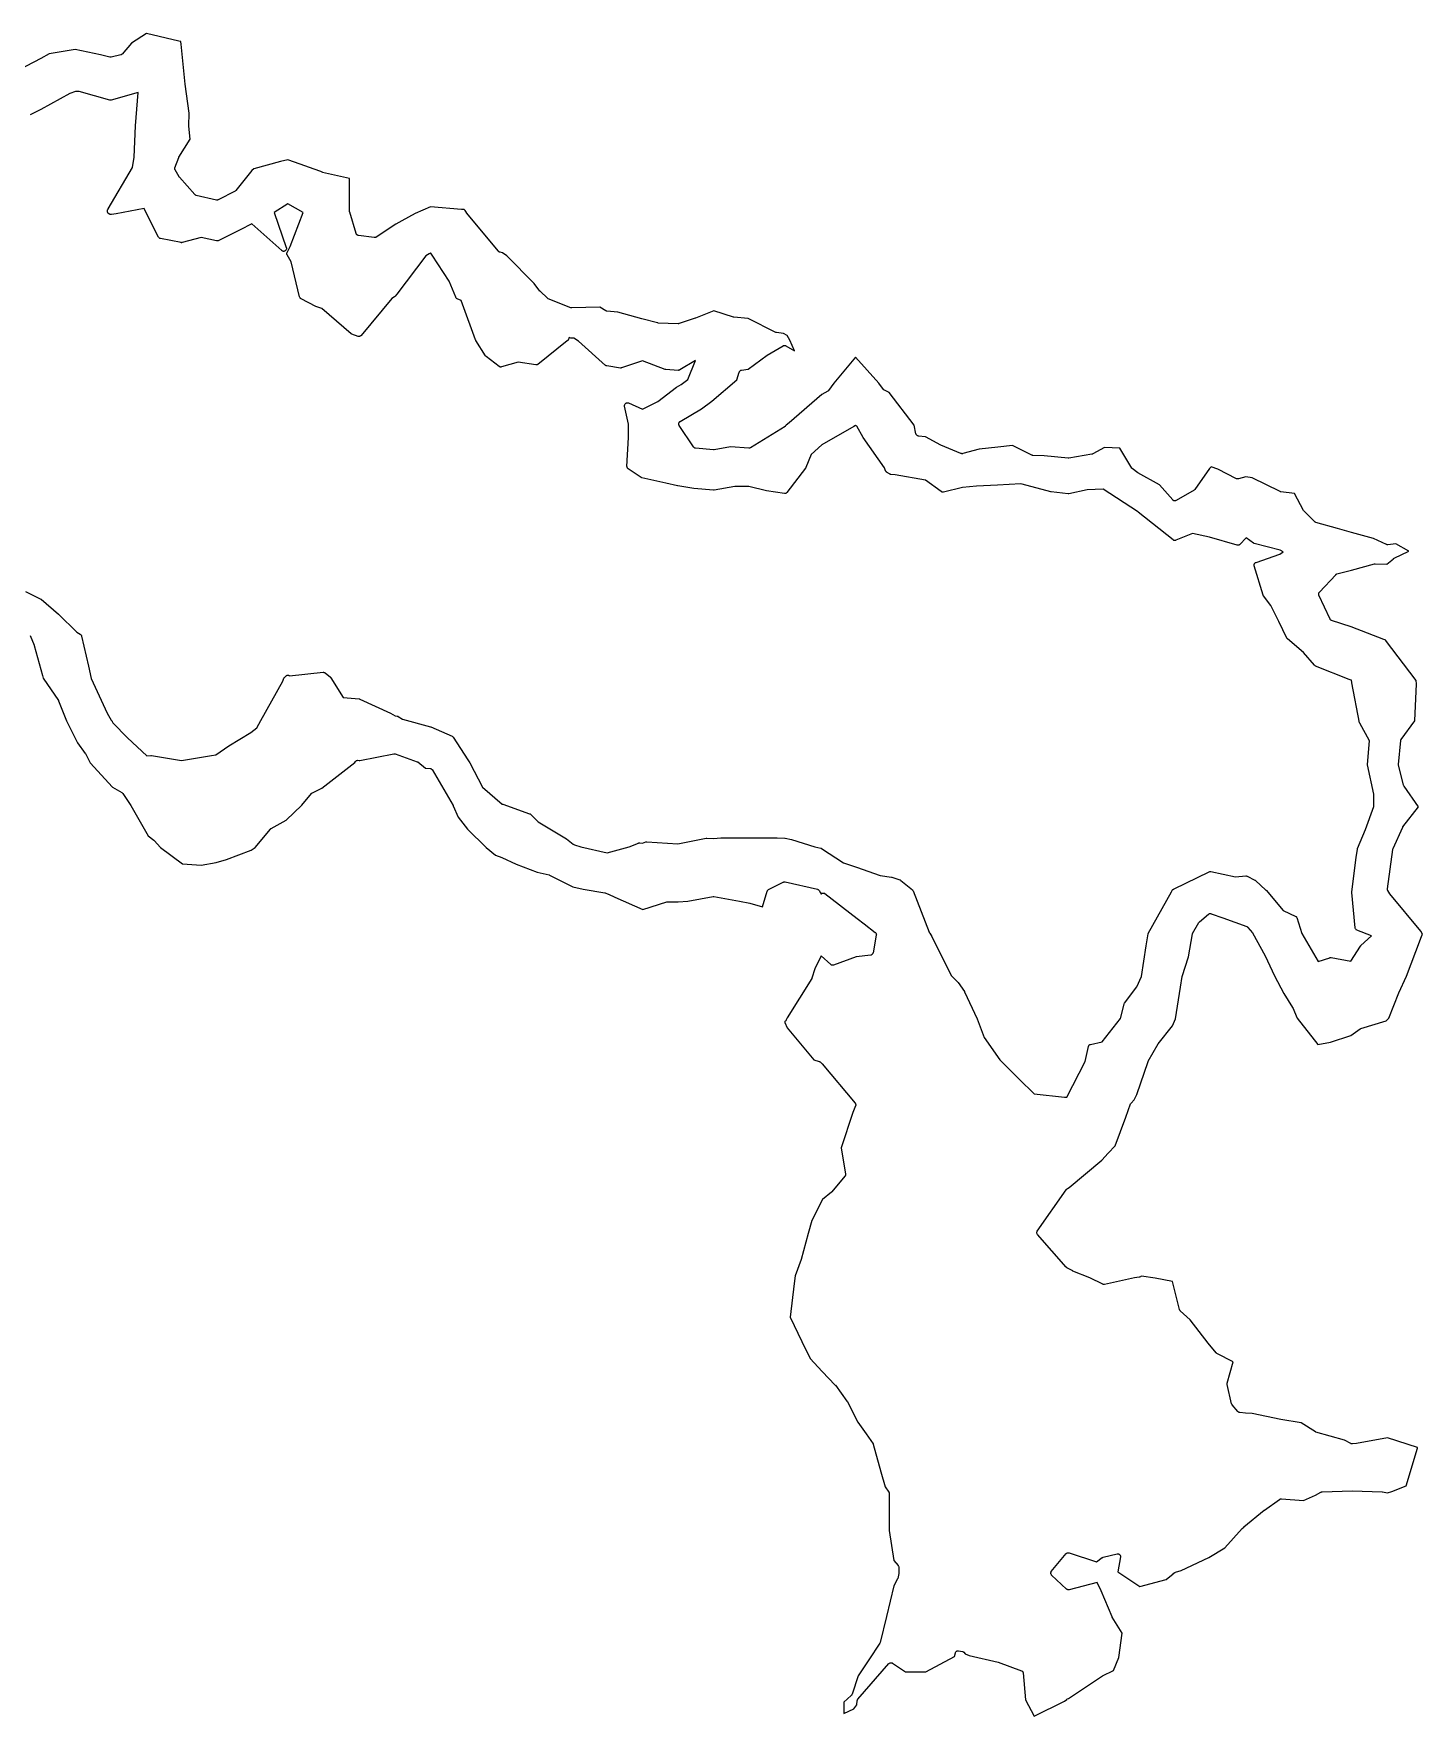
# Model space of a CAD drawing. Header units: millimetres. Extents: x 0 to 500, y 0 to 700.
# Drawn here: x 426.91 to 463.17, y 407.77 to 451.72 of the extents above; entities that cross this region are included whole.
import ezdxf

# ---------------------------------------------------------------- set-up
doc = ezdxf.new("R2010")
doc.units = ezdxf.units.MM
doc.layers.add('CORTE', color=1, linetype='Continuous')
doc.layers.add('GRABADO', color=5, linetype='Continuous')

msp = doc.modelspace()

# ---------------------------------------------------------------- linework, layer by layer
at = {"layer": 'CORTE'}
msp.add_lwpolyline([(426.702, 437.147), (427.103, 436.95), (427.112, 436.945), (427.56, 436.554), (428.04, 436.088), (428.13, 436.031), (428.135, 436.028), (428.142, 436.022), (428.148, 436.016), (428.151, 436.011), (428.157, 436.003), (428.162, 435.991), (428.163, 435.986), (428.341, 435.202), (428.414, 434.88), (428.829, 433.968), (428.938, 433.786), (428.958, 433.76), (428.961, 433.756), (428.963, 433.752), (428.981, 433.716), (429.365, 433.327), (429.871, 432.854), (429.972, 432.868), (429.979, 432.868), (429.988, 432.867), (430.772, 432.732), (431.553, 432.867), (431.67, 432.887), (432.009, 433.119), (432.01, 433.12), (432.582, 433.463), (432.738, 433.588), (432.846, 433.781), (433.415, 434.807), (433.448, 434.884), (433.451, 434.891), (433.457, 434.9), (433.462, 434.907), (433.484, 434.928), (433.499, 434.943), (433.503, 434.946), (433.513, 434.953), (433.52, 434.957), (433.53, 434.961), (433.544, 434.964), (433.555, 434.964), (433.565, 434.963), (433.574, 434.96), (433.579, 434.959), (433.588, 434.955), (433.595, 434.95), (433.596, 434.95), (434.472, 435.038), (434.478, 435.038), (434.485, 435.037), (434.49, 435.037), (434.498, 435.035), (434.507, 435.032), (434.513, 435.029), (434.517, 435.027), (434.522, 435.024), (434.661, 434.913), (434.668, 434.905), (434.674, 434.898), (434.995, 434.384), (435.412, 434.345), (435.42, 434.344), (435.432, 434.34), (436.23, 433.972), (436.232, 433.971), (436.356, 433.902), (436.406, 433.894), (436.413, 433.892), (436.423, 433.889), (436.428, 433.886), (436.432, 433.884), (436.539, 433.814), (437.274, 433.618), (437.28, 433.617), (437.84, 433.368), (437.848, 433.365), (437.858, 433.357), (437.861, 433.355), (437.869, 433.347), (438.246, 432.755), (438.301, 432.676), (438.303, 432.672), (438.636, 432.04), (439.147, 431.597), (439.158, 431.593), (439.159, 431.593), (439.859, 431.346), (439.863, 431.344), (439.874, 431.339), (439.883, 431.331), (440.082, 431.132), (440.824, 430.687), (440.827, 430.685), (441.002, 430.553), (441.038, 430.535), (441.196, 430.482), (441.887, 430.322), (442.459, 430.481), (442.703, 430.578), (442.709, 430.581), (442.72, 430.583), (442.727, 430.584), (442.736, 430.584), (442.807, 430.578), (442.899, 430.607), (442.908, 430.61), (442.92, 430.61), (443.736, 430.556), (444.473, 430.703), (444.48, 430.704), (444.487, 430.704), (444.666, 430.694), (444.853, 430.715), (444.857, 430.715), (445.594, 430.715), (446.33, 430.715), (446.527, 430.704), (446.531, 430.704), (446.698, 430.675), (446.703, 430.673), (447.309, 430.482), (447.467, 430.446), (447.471, 430.444), (447.476, 430.442), (447.484, 430.439), (448.062, 430.065), (448.398, 429.948), (449.016, 429.733), (449.313, 429.69), (449.316, 429.689), (449.321, 429.688), (449.529, 429.618), (449.536, 429.616), (449.548, 429.609), (449.553, 429.605), (449.856, 429.356), (449.86, 429.353), (449.869, 429.344), (449.873, 429.336), (449.875, 429.334), (449.877, 429.329), (450.292, 428.25), (450.294, 428.247), (450.305, 428.236), (450.311, 428.229), (450.361, 428.139), (450.871, 427.119), (451.052, 426.938), (451.056, 426.933), (451.216, 426.703), (451.219, 426.697), (451.546, 425.992), (451.729, 425.498), (452.141, 424.921), (452.143, 424.917), (452.154, 424.897), (452.648, 424.413), (453.039, 424.029), (453.829, 423.943), (453.886, 423.943), (454.372, 424.877), (454.454, 425.269), (454.456, 425.276), (454.461, 425.286), (454.468, 425.296), (454.473, 425.302), (454.476, 425.305), (454.482, 425.31), (454.491, 425.315), (454.498, 425.319), (454.506, 425.321), (454.51, 425.322), (454.816, 425.387), (455.295, 425.996), (455.383, 426.374), (455.385, 426.384), (455.392, 426.396), (455.395, 426.401), (455.719, 426.825), (455.837, 427.096), (455.964, 427.894), (456.013, 428.205), (456.017, 428.217), (456.623, 429.306), (456.628, 429.321), (456.63, 429.328), (456.642, 429.346), (456.644, 429.35), (456.648, 429.354), (456.654, 429.361), (456.663, 429.368), (456.669, 429.371), (456.674, 429.374), (456.685, 429.378), (456.697, 429.38), (457.603, 429.828), (457.609, 429.83), (457.62, 429.834), (457.629, 429.835), (457.637, 429.836), (457.646, 429.835), (457.651, 429.834), (458.298, 429.697), (458.56, 429.721), (458.567, 429.721), (458.576, 429.72), (458.587, 429.718), (458.595, 429.714), (458.801, 429.61), (458.807, 429.607), (458.815, 429.6), (459.088, 429.351), (459.092, 429.347), (459.536, 428.814), (459.867, 428.665), (459.874, 428.661), (459.883, 428.654), (459.89, 428.646), (459.9, 428.633), (460.03, 428.217), (460.45, 427.483), (460.755, 427.583), (460.761, 427.586), (460.774, 427.587), (460.778, 427.588), (460.785, 427.588), (460.791, 427.587), (461.306, 427.498), (461.56, 427.89), (461.563, 427.895), (461.57, 427.903), (461.845, 428.159), (461.466, 428.304), (461.457, 428.308), (461.445, 428.317), (461.435, 428.33), (461.428, 428.342), (461.423, 428.356), (461.422, 428.364), (461.334, 429.29), (461.333, 429.298), (461.334, 429.307), (461.448, 430.202), (461.476, 430.42), (461.478, 430.428), (461.481, 430.437), (461.689, 430.937), (461.905, 431.534), (461.905, 431.859), (461.741, 432.623), (461.741, 432.634), (461.79, 433.246), (461.538, 433.713), (461.534, 433.723), (461.33, 434.766), (461.329, 434.769), (461.322, 434.83), (461.321, 434.831), (461.315, 434.833), (461.259, 434.853), (460.387, 435.202), (460.382, 435.204), (460.369, 435.212), (460.36, 435.221), (460.066, 435.558), (459.652, 435.91), (459.645, 435.915), (459.635, 435.928), (459.632, 435.934), (459.422, 436.363), (459.214, 436.786), (459.022, 437.036), (459.018, 437.041), (459.013, 437.051), (458.784, 437.818), (458.783, 437.821), (458.78, 437.839), (458.783, 437.856), (458.785, 437.864), (458.79, 437.874), (458.794, 437.881), (458.801, 437.89), (458.808, 437.897), (458.817, 437.903), (458.827, 437.908), (458.832, 437.91), (459.455, 438.124), (459.542, 438.183), (459.462, 438.226), (458.785, 438.406), (458.777, 438.408), (458.764, 438.415), (458.573, 438.546), (458.411, 438.38), (458.404, 438.374), (458.397, 438.369), (458.388, 438.365), (458.381, 438.363), (458.375, 438.361), (458.362, 438.359), (458.353, 438.36), (458.347, 438.361), (458.341, 438.362), (457.619, 438.566), (457.173, 438.661), (456.737, 438.486), (456.73, 438.483), (456.722, 438.482), (456.711, 438.48), (456.697, 438.482), (456.686, 438.485), (456.677, 438.489), (456.671, 438.492), (456.667, 438.495), (455.757, 439.223), (455.757, 439.223), (455.743, 439.234), (455.74, 439.235), (455.736, 439.237), (454.837, 439.822), (454.418, 439.801), (453.946, 439.7), (453.939, 439.698), (453.929, 439.698), (453.924, 439.698), (453.481, 439.755), (453.476, 439.756), (452.986, 439.885), (452.685, 439.964), (452.083, 439.929), (451.527, 439.896), (451.164, 439.863), (450.671, 439.745), (450.665, 439.744), (450.658, 439.743), (450.653, 439.743), (450.645, 439.744), (450.634, 439.746), (450.627, 439.749), (450.62, 439.752), (450.613, 439.757), (450.196, 440.057), (449.407, 440.199), (449.293, 440.207), (449.288, 440.207), (449.279, 440.209), (449.269, 440.213), (449.264, 440.215), (449.26, 440.218), (449.184, 440.269), (449.177, 440.275), (449.172, 440.28), (449.166, 440.287), (449.16, 440.297), (449.159, 440.301), (449.128, 440.378), (448.574, 441.168), (448.572, 441.171), (448.406, 441.469), (448.375, 441.484), (448.331, 441.46), (447.491, 440.981), (447.213, 440.727), (447.077, 440.386), (447.075, 440.381), (447.07, 440.373), (446.578, 439.73), (446.575, 439.727), (446.571, 439.723), (446.563, 439.717), (446.554, 439.712), (446.544, 439.707), (446.532, 439.704), (446.523, 439.704), (446.515, 439.704), (446.049, 439.777), (445.585, 439.888), (445.224, 439.888), (444.677, 439.797), (444.667, 439.797), (444.152, 439.839), (444.149, 439.84), (443.729, 439.905), (443.727, 439.905), (443.42, 439.976), (442.795, 440.121), (442.784, 440.125), (442.775, 440.13), (442.439, 440.351), (442.431, 440.357), (442.422, 440.367), (442.419, 440.37), (442.415, 440.375), (442.411, 440.384), (442.409, 440.39), (442.406, 440.399), (442.406, 440.404), (442.405, 440.41), (442.405, 440.416), (442.442, 441.17), (442.442, 441.518), (442.343, 441.991), (442.342, 441.998), (442.342, 442.008), (442.343, 442.017), (442.346, 442.027), (442.35, 442.036), (442.355, 442.046), (442.365, 442.057), (442.374, 442.064), (442.381, 442.069), (442.392, 442.074), (442.398, 442.076), (442.404, 442.077), (442.41, 442.078), (442.417, 442.078), (442.427, 442.078), (442.433, 442.076), (442.439, 442.075), (442.445, 442.073), (442.813, 441.91), (443.209, 442.11), (443.697, 442.481), (443.7, 442.483), (443.82, 442.556), (443.998, 442.685), (444.193, 443.183), (443.781, 442.936), (443.774, 442.931), (443.76, 442.926), (443.753, 442.925), (443.746, 442.924), (443.739, 442.924), (443.418, 442.945), (443.41, 442.946), (443.399, 442.949), (442.813, 443.174), (442.262, 442.988), (442.257, 442.987), (442.248, 442.985), (442.236, 442.985), (441.876, 443.039), (441.871, 443.04), (441.865, 443.042), (441.859, 443.044), (441.852, 443.048), (441.843, 443.054), (441.137, 443.689), (441.017, 443.764), (440.959, 443.762), (440.951, 443.763), (440.944, 443.764), (440.937, 443.766), (440.893, 443.784), (440.865, 443.717), (440.862, 443.712), (440.859, 443.707), (440.855, 443.701), (440.852, 443.697), (440.847, 443.693), (440.08, 443.079), (440.073, 443.075), (440.062, 443.069), (440.047, 443.066), (440.038, 443.065), (440.034, 443.065), (440.028, 443.065), (439.562, 443.135), (439.13, 443.013), (439.125, 443.012), (439.114, 443.01), (439.105, 443.01), (439.092, 443.012), (439.083, 443.015), (439.076, 443.018), (439.068, 443.023), (438.727, 443.288), (438.725, 443.29), (438.721, 443.293), (438.714, 443.301), (438.46, 443.707), (438.455, 443.714), (438.452, 443.723), (438.113, 444.652), (438.076, 444.747), (437.973, 444.793), (437.968, 444.796), (437.962, 444.8), (437.957, 444.803), (437.947, 444.813), (437.939, 444.826), (437.936, 444.832), (437.762, 445.252), (437.317, 445.931), (437.282, 445.984), (437.272, 445.985), (437.242, 445.969), (437.152, 445.916), (436.391, 444.911), (436.356, 444.86), (436.354, 444.858), (436.347, 444.849), (436.336, 444.841), (436.267, 444.802), (435.46, 443.833), (435.456, 443.83), (435.449, 443.823), (435.436, 443.816), (435.429, 443.813), (435.424, 443.812), (435.418, 443.81), (435.411, 443.809), (435.401, 443.809), (435.389, 443.81), (435.383, 443.812), (435.224, 443.866), (435.22, 443.868), (435.207, 443.874), (435.2, 443.88), (434.44, 444.538), (434.284, 444.59), (434.279, 444.592), (434.277, 444.594), (433.893, 444.795), (433.887, 444.798), (433.878, 444.805), (433.872, 444.812), (433.867, 444.817), (433.859, 444.831), (433.856, 444.842), (433.638, 445.755), (433.53, 445.939), (433.524, 445.954), (433.522, 445.97), (433.523, 445.984), (433.526, 445.995), (433.529, 446.004), (433.614, 446.161), (433.951, 447.05), (433.553, 447.269), (433.191, 447.051), (433.509, 446.133), (433.512, 446.126), (433.514, 446.112), (433.514, 446.096), (433.507, 446.074), (433.499, 446.062), (433.491, 446.052), (433.482, 446.046), (433.476, 446.042), (433.465, 446.036), (433.455, 446.034), (433.446, 446.032), (433.433, 446.032), (433.423, 446.034), (433.414, 446.036), (433.407, 446.039), (433.402, 446.042), (433.393, 446.047), (433.389, 446.051), (432.613, 446.75), (432.303, 446.59), (432.302, 446.59), (431.728, 446.309), (431.723, 446.307), (431.718, 446.305), (431.713, 446.304), (431.706, 446.303), (431.696, 446.303), (431.688, 446.304), (431.683, 446.305), (431.285, 446.393), (430.792, 446.262), (430.785, 446.26), (430.777, 446.259), (430.772, 446.259), (430.765, 446.259), (430.76, 446.26), (430.221, 446.367), (430.215, 446.369), (430.206, 446.372), (430.201, 446.375), (430.196, 446.378), (430.188, 446.383), (430.18, 446.391), (430.173, 446.401), (429.838, 447.053), (429.837, 447.057), (429.799, 447.155), (429.07, 447.01), (429.069, 447.01), (428.943, 446.991), (428.938, 446.991), (428.927, 446.991), (428.918, 446.993), (428.911, 446.994), (428.903, 446.998), (428.899, 447), (428.894, 447.003), (428.888, 447.007), (428.887, 447.007), (428.88, 447.01), (428.875, 447.013), (428.87, 447.017), (428.861, 447.024), (428.856, 447.031), (428.852, 447.035), (428.85, 447.039), (428.846, 447.045), (428.844, 447.052), (428.84, 447.063), (428.839, 447.065), (428.837, 447.075), (428.837, 447.089), (428.838, 447.099), (428.84, 447.104), (428.841, 447.11), (428.842, 447.113), (428.847, 447.125), (428.854, 447.136), (428.858, 447.141), (429.493, 448.221), (429.533, 448.489), (429.569, 449.309), (429.569, 449.311), (429.645, 450.178), (428.936, 449.984), (428.931, 449.983), (428.924, 449.983), (428.915, 449.983), (428.908, 449.983), (428.903, 449.984), (428.1, 450.203), (428.006, 450.203), (427.858, 450.151), (427.101, 449.739), (426.817, 449.599)], dxfattribs=at)
at = {"layer": 'GRABADO'}
msp.add_lwpolyline([(426.819, 436.003), (426.927, 435.744), (426.929, 435.74), (427.139, 434.952), (427.158, 434.889), (427.561, 434.299), (427.563, 434.294), (427.565, 434.291), (427.772, 433.775), (428.058, 433.196), (428.261, 432.922), (428.264, 432.917), (428.388, 432.676), (428.967, 432.042), (429.215, 431.9), (429.223, 431.896), (429.233, 431.886), (429.239, 431.88), (429.242, 431.875), (429.449, 431.56), (429.903, 430.764), (430.051, 430.655), (430.056, 430.65), (430.225, 430.465), (430.8, 430.035), (431.289, 429.998), (431.681, 430.068), (431.951, 430.149), (432.59, 430.391), (432.697, 430.465), (433.094, 430.943), (433.1, 430.949), (433.108, 430.955), (433.113, 430.957), (433.506, 431.178), (433.918, 431.572), (434.167, 431.871), (434.17, 431.875), (434.179, 431.884), (434.188, 431.89), (434.192, 431.891), (434.438, 432.013), (435.302, 432.684), (435.314, 432.705), (435.319, 432.711), (435.326, 432.719), (435.335, 432.726), (435.344, 432.732), (435.352, 432.735), (435.361, 432.738), (435.373, 432.74), (435.38, 432.74), (435.41, 432.738), (435.416, 432.737), (435.423, 432.736), (435.428, 432.734), (436.318, 432.912), (436.323, 432.913), (436.328, 432.913), (436.335, 432.913), (436.343, 432.912), (436.35, 432.911), (436.355, 432.909), (436.928, 432.703), (436.933, 432.701), (436.941, 432.697), (437.147, 432.538), (437.268, 432.524), (437.279, 432.522), (437.289, 432.518), (437.292, 432.516), (437.303, 432.51), (437.31, 432.503), (437.317, 432.496), (437.865, 431.557), (437.867, 431.553), (437.997, 431.259), (438.24, 430.942), (438.724, 430.466), (438.973, 430.267), (439.139, 430.202), (439.512, 430.031), (440.058, 429.82), (440.369, 429.748), (440.375, 429.746), (440.382, 429.743), (440.988, 429.435), (441.263, 429.372), (441.825, 429.28), (441.832, 429.279), (441.838, 429.277), (441.917, 429.248), (441.92, 429.246), (442.089, 429.164), (442.819, 428.843), (443.449, 429.044), (443.456, 429.046), (443.465, 429.047), (443.739, 429.047), (443.993, 429.061), (444.652, 429.179), (444.658, 429.181), (444.674, 429.181), (445.347, 429.06), (445.612, 429.012), (445.943, 428.913), (446.067, 429.323), (446.07, 429.331), (446.075, 429.34), (446.086, 429.353), (446.095, 429.359), (446.099, 429.363), (446.487, 429.559), (446.49, 429.561), (446.502, 429.566), (446.516, 429.567), (446.527, 429.567), (446.536, 429.566), (447.38, 429.371), (447.384, 429.37), (447.392, 429.367), (447.398, 429.364), (447.406, 429.36), (447.416, 429.351), (447.423, 429.343), (447.462, 429.283), (447.465, 429.28), (447.471, 429.268), (447.476, 429.248), (447.479, 429.251), (447.484, 429.256), (447.49, 429.26), (447.501, 429.266), (447.51, 429.269), (447.516, 429.271), (447.526, 429.272), (447.536, 429.272), (447.544, 429.271), (447.55, 429.27), (447.559, 429.267), (447.571, 429.261), (448.419, 428.606), (448.602, 428.465), (448.887, 428.246), (448.895, 428.239), (448.902, 428.23), (448.909, 428.219), (448.915, 428.203), (448.917, 428.186), (448.915, 428.175), (448.829, 427.711), (448.828, 427.705), (448.825, 427.696), (448.819, 427.686), (448.81, 427.674), (448.8, 427.666), (448.796, 427.663), (448.788, 427.659), (448.778, 427.655), (448.773, 427.654), (448.768, 427.653), (448.391, 427.608), (447.794, 427.393), (447.788, 427.391), (447.777, 427.389), (447.766, 427.389), (447.754, 427.391), (447.744, 427.394), (447.74, 427.396), (447.734, 427.399), (447.729, 427.403), (447.724, 427.406), (447.471, 427.633), (447.31, 427.295), (447.234, 427.052), (447.231, 427.043), (446.587, 426.013), (446.565, 425.96), (446.563, 425.956), (446.56, 425.95), (446.55, 425.937), (446.538, 425.928), (446.525, 425.921), (446.525, 425.894), (446.585, 425.75), (447.28, 424.917), (447.426, 424.873), (447.43, 424.872), (447.442, 424.867), (447.45, 424.861), (447.494, 424.825), (447.499, 424.822), (447.503, 424.817), (448.363, 423.785), (448.369, 423.776), (448.374, 423.764), (448.377, 423.754), (448.378, 423.745), (448.378, 423.735), (448.377, 423.726), (448.374, 423.716), (448.303, 423.545), (447.995, 422.622), (448.11, 421.933), (448.11, 421.927), (448.11, 421.914), (448.107, 421.898), (448.102, 421.887), (448.099, 421.881), (448.095, 421.876), (447.753, 421.466), (447.75, 421.462), (447.747, 421.46), (447.507, 421.267), (447.233, 420.719), (447.14, 420.385), (446.95, 419.701), (446.798, 419.276), (446.774, 419.074), (446.774, 419.074), (446.669, 418.194), (446.971, 417.562), (447.185, 417.113), (447.501, 416.781), (447.844, 416.421), (447.847, 416.417), (448.149, 416.004), (448.152, 416), (448.437, 415.452), (448.649, 415.147), (448.829, 414.887), (448.836, 414.876), (449.034, 414.161), (449.143, 413.768), (449.242, 413.626), (449.247, 413.615), (449.252, 413.599), (449.252, 412.629), (449.371, 411.845), (449.485, 411.708), (449.489, 411.702), (449.494, 411.693), (449.499, 411.677), (449.5, 411.665), (449.5, 411.51), (449.5, 411.502), (449.473, 411.374), (449.47, 411.363), (449.37, 411.183), (449.18, 410.383), (449.018, 409.701), (449.017, 409.696), (449.011, 409.681), (448.722, 409.247), (448.441, 408.826), (448.282, 408.347), (448.279, 408.341), (448.276, 408.334), (448.271, 408.326), (448.264, 408.319), (448.261, 408.316), (448.07, 408.144), (448.07, 407.842), (448.324, 407.964), (448.408, 408.075), (448.418, 408.185), (448.42, 408.198), (448.426, 408.211), (448.431, 408.221), (449.246, 409.149), (449.25, 409.153), (449.258, 409.16), (449.273, 409.167), (449.285, 409.17), (449.292, 409.171), (449.299, 409.172), (449.308, 409.171), (449.316, 409.17), (449.327, 409.167), (449.335, 409.163), (449.339, 409.161), (449.678, 408.937), (450.207, 408.937), (450.96, 409.338), (450.979, 409.428), (450.983, 409.443), (450.995, 409.459), (451.004, 409.467), (451.01, 409.472), (451.018, 409.477), (451.024, 409.479), (451.03, 409.481), (451.036, 409.483), (451.045, 409.484), (451.059, 409.484), (451.167, 409.463), (451.173, 409.461), (451.182, 409.458), (451.188, 409.455), (451.193, 409.452), (451.204, 409.444), (451.239, 409.402), (451.342, 409.361), (452.1, 409.19), (452.706, 408.963), (452.713, 408.959), (452.723, 408.953), (452.73, 408.947), (452.737, 408.939), (452.744, 408.926), (452.748, 408.915), (452.75, 408.905), (452.812, 408.199), (453.037, 407.772), (453.831, 408.169), (453.888, 408.214), (453.892, 408.216), (453.907, 408.225), (453.933, 408.24), (454.818, 408.83), (454.822, 408.833), (454.825, 408.834), (455.112, 408.968), (455.245, 409.308), (455.339, 409.944), (455.077, 410.362), (455.074, 410.368), (454.789, 411.051), (454.686, 411.268), (453.949, 411.078), (453.942, 411.077), (453.934, 411.076), (453.929, 411.076), (453.92, 411.077), (453.913, 411.079), (453.906, 411.081), (453.895, 411.085), (453.887, 411.091), (453.881, 411.095), (453.492, 411.462), (453.487, 411.469), (453.479, 411.481), (453.476, 411.493), (453.475, 411.498), (453.473, 411.512), (453.475, 411.526), (453.476, 411.531), (453.478, 411.539), (453.485, 411.553), (453.875, 412.021), (453.88, 412.026), (453.889, 412.033), (453.898, 412.039), (453.904, 412.041), (453.912, 412.044), (453.924, 412.046), (453.939, 412.046), (453.951, 412.044), (454.666, 411.81), (454.815, 411.917), (454.818, 411.919), (454.826, 411.924), (454.836, 411.927), (455.202, 412.016), (455.208, 412.017), (455.214, 412.017), (455.218, 412.017), (455.225, 412.017), (455.236, 412.015), (455.242, 412.012), (455.248, 412.01), (455.257, 412.005), (455.262, 412.001), (455.265, 411.999), (455.273, 411.992), (455.282, 411.978), (455.286, 411.969), (455.288, 411.963), (455.291, 411.951), (455.291, 411.936), (455.226, 411.547), (455.797, 411.167), (456.483, 411.349), (456.664, 411.497), (456.668, 411.5), (456.714, 411.528), (456.72, 411.531), (456.727, 411.534), (456.876, 411.582), (457.601, 411.921), (458.016, 412.169), (458.47, 412.675), (458.472, 412.677), (458.512, 412.716), (458.514, 412.718), (459.046, 413.157), (459.048, 413.159), (459.445, 413.439), (459.45, 413.443), (459.458, 413.447), (459.464, 413.449), (459.473, 413.452), (459.481, 413.453), (459.487, 413.454), (459.492, 413.454), (460.071, 413.413), (460.383, 413.547), (460.524, 413.625), (460.528, 413.627), (460.537, 413.632), (460.545, 413.634), (460.552, 413.635), (460.558, 413.635), (461.341, 413.659), (461.343, 413.659), (462.128, 413.635), (462.133, 413.635), (462.264, 413.613), (462.377, 413.647), (462.751, 413.792), (463.048, 414.772), (463.048, 414.792), (462.263, 415.046), (461.456, 414.896), (461.348, 414.886), (461.342, 414.885), (461.332, 414.886), (461.325, 414.887), (461.32, 414.889), (461.312, 414.892), (461.307, 414.894), (461.139, 414.987), (460.394, 415.197), (460.389, 415.199), (460.38, 415.203), (460.013, 415.436), (459.476, 415.52), (459.474, 415.52), (458.726, 415.677), (458.556, 415.687), (458.405, 415.705), (458.398, 415.706), (458.391, 415.708), (458.385, 415.71), (458.378, 415.713), (458.37, 415.718), (458.363, 415.724), (458.361, 415.726), (458.357, 415.73), (458.207, 415.91), (458.203, 415.915), (458.198, 415.924), (458.193, 415.935), (458.078, 416.438), (458.078, 416.442), (458.077, 416.451), (458.078, 416.465), (458.08, 416.471), (458.236, 417.031), (457.807, 417.252), (457.804, 417.253), (457.796, 417.259), (457.787, 417.267), (457.579, 417.518), (457.577, 417.519), (457.114, 418.13), (456.852, 418.361), (456.847, 418.367), (456.839, 418.377), (456.835, 418.386), (456.835, 418.388), (456.833, 418.393), (456.649, 419.129), (456.194, 419.219), (455.84, 419.266), (455.818, 419.255), (455.815, 419.253), (455.791, 419.243), (455.783, 419.241), (455.658, 419.22), (454.871, 419.053), (454.866, 419.052), (454.86, 419.052), (454.852, 419.052), (454.844, 419.053), (454.839, 419.054), (454.83, 419.057), (454.49, 419.225), (454.048, 419.402), (454.043, 419.404), (453.894, 419.489), (453.888, 419.492), (453.88, 419.499), (453.877, 419.503), (453.128, 420.354), (453.122, 420.359), (453.113, 420.376), (453.108, 420.394), (453.108, 420.416), (453.113, 420.432), (453.118, 420.443), (453.869, 421.525), (453.872, 421.529), (453.881, 421.539), (453.905, 421.557), (453.91, 421.56), (453.95, 421.58), (454.806, 422.299), (454.971, 422.477), (455.148, 422.668), (455.427, 423.422), (455.556, 423.771), (455.56, 423.778), (455.567, 423.788), (455.65, 423.869), (455.714, 424.013), (456.011, 424.877), (456.012, 424.879), (456.014, 424.885), (456.277, 425.332), (456.279, 425.336), (456.646, 425.807), (456.725, 425.985), (456.859, 426.819), (456.903, 427.092), (457.069, 427.61), (457.168, 428.204), (457.17, 428.21), (457.171, 428.214), (457.174, 428.22), (457.341, 428.507), (457.347, 428.515), (457.353, 428.521), (457.592, 428.722), (457.598, 428.725), (457.601, 428.727), (457.606, 428.73), (457.618, 428.735), (457.63, 428.736), (457.634, 428.736), (457.641, 428.736), (457.654, 428.735), (457.662, 428.732), (457.966, 428.622), (458.591, 428.397), (458.595, 428.396), (458.6, 428.393), (458.612, 428.386), (458.62, 428.377), (458.736, 428.237), (458.742, 428.232), (459.066, 427.632), (459.316, 427.108), (459.554, 426.646), (459.784, 426.285), (459.787, 426.281), (459.791, 426.273), (459.904, 426.002), (460.446, 425.317), (460.776, 425.379), (461.308, 425.553), (461.552, 425.726), (461.557, 425.729), (461.563, 425.732), (461.569, 425.734), (462.228, 425.932), (462.295, 426.004), (462.56, 426.666), (462.56, 426.668), (462.757, 427.104), (463.125, 428.065), (463.161, 428.165), (463.161, 428.166), (463.173, 428.194), (463.169, 428.214), (463.133, 428.279), (462.324, 429.249), (462.32, 429.254), (462.271, 429.341), (462.267, 429.349), (462.263, 429.361), (462.261, 429.371), (462.261, 429.384), (462.404, 430.415), (462.404, 430.42), (462.408, 430.435), (462.41, 430.44), (462.662, 430.998), (462.666, 431.006), (463.075, 431.524), (462.695, 432.066), (462.688, 432.077), (462.684, 432.088), (462.553, 432.619), (462.553, 432.624), (462.552, 432.632), (462.61, 433.26), (462.614, 433.275), (462.621, 433.287), (462.974, 433.771), (463.024, 434.739), (463.013, 434.826), (462.207, 435.874), (462.2, 435.885), (462.169, 435.898), (461.317, 436.223), (460.801, 436.392), (460.796, 436.394), (460.789, 436.398), (460.782, 436.402), (460.774, 436.409), (460.766, 436.419), (460.762, 436.426), (460.472, 437.052), (460.467, 437.068), (460.467, 437.091), (460.474, 437.112), (460.482, 437.124), (460.486, 437.129), (460.91, 437.587), (460.917, 437.593), (460.926, 437.599), (460.933, 437.603), (460.94, 437.606), (461.322, 437.709), (461.925, 437.873), (461.931, 437.874), (461.938, 437.875), (461.944, 437.875), (462.243, 437.859), (462.417, 438.004), (462.423, 438.011), (462.436, 438.018), (462.818, 438.198), (462.482, 438.39), (462.272, 438.37), (462.266, 438.37), (462.262, 438.37), (462.255, 438.371), (462.246, 438.373), (462.24, 438.376), (461.902, 438.529), (461.322, 438.692), (460.958, 438.793), (460.394, 438.951), (460.388, 438.953), (460.38, 438.957), (460.375, 438.96), (460.371, 438.963), (460.366, 438.967), (460.081, 439.252), (460.076, 439.257), (460.072, 439.264), (459.836, 439.706), (459.478, 439.753), (459.472, 439.754), (459.466, 439.756), (459.46, 439.758), (458.731, 440.113), (458.566, 440.143), (458.371, 440.089), (458.361, 440.087), (458.345, 440.087), (458.329, 440.09), (458.32, 440.094), (457.833, 440.345), (457.655, 440.403), (457.614, 440.365), (457.236, 439.814), (457.233, 439.809), (457.229, 439.805), (457.225, 439.801), (457.217, 439.795), (456.748, 439.526), (456.74, 439.522), (456.732, 439.52), (456.728, 439.518), (456.72, 439.517), (456.713, 439.516), (456.706, 439.516), (456.698, 439.517), (456.691, 439.519), (456.684, 439.521), (456.679, 439.523), (456.671, 439.527), (456.662, 439.534), (456.656, 439.539), (456.311, 439.934), (455.745, 440.249), (455.741, 440.252), (455.597, 440.357), (455.592, 440.362), (455.585, 440.37), (455.275, 440.895), (454.876, 440.912), (454.566, 440.74), (454.559, 440.736), (454.552, 440.734), (454.547, 440.733), (453.943, 440.632), (453.937, 440.631), (453.928, 440.631), (453.924, 440.632), (453.296, 440.694), (453.002, 440.704), (452.996, 440.704), (452.987, 440.706), (452.978, 440.708), (452.973, 440.711), (452.467, 440.966), (452.088, 440.921), (451.601, 440.862), (451.171, 440.75), (451.164, 440.748), (451.152, 440.748), (451.144, 440.748), (451.138, 440.749), (451.13, 440.751), (451.125, 440.753), (450.599, 440.973), (450.596, 440.974), (450.202, 441.184), (450.014, 441.209), (450.006, 441.21), (449.994, 441.214), (449.988, 441.217), (449.98, 441.222), (449.973, 441.228), (449.969, 441.232), (449.965, 441.237), (449.956, 441.249), (449.952, 441.264), (449.951, 441.266), (449.903, 441.494), (449.251, 442.348), (449.128, 442.408), (449.124, 442.411), (449.113, 442.418), (449.105, 442.428), (448.979, 442.59), (448.375, 443.271), (447.808, 442.591), (447.668, 442.401), (447.663, 442.393), (447.652, 442.384), (447.646, 442.38), (447.49, 442.295), (446.64, 441.554), (446.638, 441.552), (446.564, 441.496), (446.563, 441.495), (446.555, 441.483), (446.547, 441.472), (446.536, 441.464), (446.534, 441.462), (445.632, 440.904), (445.629, 440.902), (445.62, 440.897), (445.605, 440.894), (445.594, 440.893), (445.589, 440.894), (445.105, 440.931), (444.679, 440.849), (444.675, 440.849), (444.668, 440.848), (444.662, 440.849), (444.195, 440.894), (444.191, 440.894), (444.18, 440.896), (444.169, 440.902), (444.162, 440.905), (444.155, 440.91), (444.15, 440.915), (444.145, 440.92), (444.142, 440.925), (443.768, 441.486), (443.764, 441.493), (443.76, 441.503), (443.756, 441.517), (443.756, 441.53), (443.758, 441.545), (443.762, 441.555), (443.766, 441.563), (443.772, 441.572), (443.78, 441.581), (443.789, 441.588), (443.792, 441.59), (444.347, 441.923), (444.621, 442.123), (445.273, 442.681), (445.338, 442.879), (445.34, 442.886), (445.346, 442.896), (445.35, 442.903), (445.357, 442.91), (445.363, 442.916), (445.37, 442.921), (445.38, 442.927), (445.392, 442.931), (445.399, 442.932), (445.565, 442.956), (446.067, 443.317), (446.484, 443.568), (446.489, 443.57), (446.496, 443.573), (446.509, 443.576), (446.518, 443.577), (446.523, 443.577), (446.532, 443.576), (446.547, 443.573), (446.557, 443.568), (446.776, 443.436), (446.66, 443.715), (446.585, 443.834), (446.496, 443.883), (446.312, 443.911), (446.307, 443.912), (446.3, 443.914), (446.294, 443.916), (445.573, 444.277), (445.193, 444.315), (445.185, 444.316), (444.67, 444.475), (444.191, 444.289), (444.189, 444.289), (443.768, 444.146), (443.761, 444.144), (443.749, 444.142), (443.744, 444.142), (443.74, 444.142), (443.215, 444.161), (443.21, 444.162), (443.205, 444.163), (442.796, 444.272), (442.164, 444.44), (441.88, 444.47), (441.879, 444.47), (441.871, 444.471), (441.859, 444.475), (441.853, 444.478), (441.85, 444.48), (441.695, 444.577), (440.964, 444.553), (440.958, 444.553), (440.948, 444.554), (440.942, 444.556), (440.937, 444.557), (440.349, 444.792), (440.344, 444.795), (440.341, 444.797), (440.334, 444.801), (440.329, 444.806), (440.135, 444.992), (440.131, 444.996), (439.979, 445.192), (439.268, 445.915), (439.154, 445.994), (439.09, 446.009), (439.078, 446.012), (439.069, 446.018), (439.062, 446.023), (439.054, 446.031), (439.052, 446.033), (438.214, 447.038), (438.211, 447.043), (438.177, 447.1), (438.153, 447.123), (438.086, 447.123), (438.083, 447.123), (437.27, 447.198), (436.878, 447.017), (436.523, 446.832), (436.37, 446.74), (435.857, 446.404), (435.854, 446.402), (435.845, 446.398), (435.837, 446.395), (435.828, 446.393), (435.815, 446.392), (435.807, 446.393), (435.392, 446.448), (435.387, 446.45), (435.379, 446.452), (435.371, 446.455), (435.363, 446.46), (435.354, 446.466), (435.345, 446.476), (435.338, 446.487), (435.335, 446.494), (435.333, 446.498), (435.165, 447.059), (435.163, 447.065), (435.161, 447.079), (435.161, 447.934), (434.458, 448.095), (434.45, 448.097), (434.387, 448.126), (433.724, 448.362), (433.547, 448.425), (433.354, 448.382), (432.662, 448.19), (432.609, 448.144), (432.194, 447.619), (432.19, 447.615), (432.184, 447.609), (432.175, 447.603), (431.729, 447.377), (431.721, 447.374), (431.71, 447.371), (431.699, 447.37), (431.688, 447.371), (431.156, 447.494), (431.15, 447.496), (431.143, 447.498), (431.139, 447.5), (431.129, 447.506), (431.12, 447.515), (431.119, 447.516), (430.716, 447.97), (430.713, 447.973), (430.709, 447.978), (430.604, 448.161), (430.599, 448.17), (430.596, 448.182), (430.595, 448.191), (430.595, 448.2), (430.597, 448.214), (430.704, 448.484), (430.707, 448.49), (430.997, 448.964), (430.967, 449.304), (430.967, 449.308), (430.977, 449.639), (430.871, 450.4), (430.871, 450.401), (430.762, 451.446), (430.756, 451.506), (430.751, 451.514), (430.748, 451.516), (430.707, 451.521), (430.703, 451.522), (429.859, 451.718), (429.464, 451.473), (429.222, 451.183), (429.217, 451.178), (429.208, 451.17), (429.199, 451.166), (429.19, 451.162), (428.935, 451.105), (428.927, 451.104), (428.913, 451.104), (428.905, 451.105), (428.656, 451.161), (427.992, 451.308), (427.318, 451.188), (427.103, 451.065), (426.518, 450.764)], dxfattribs=at)

doc.saveas('drawing.dxf')
